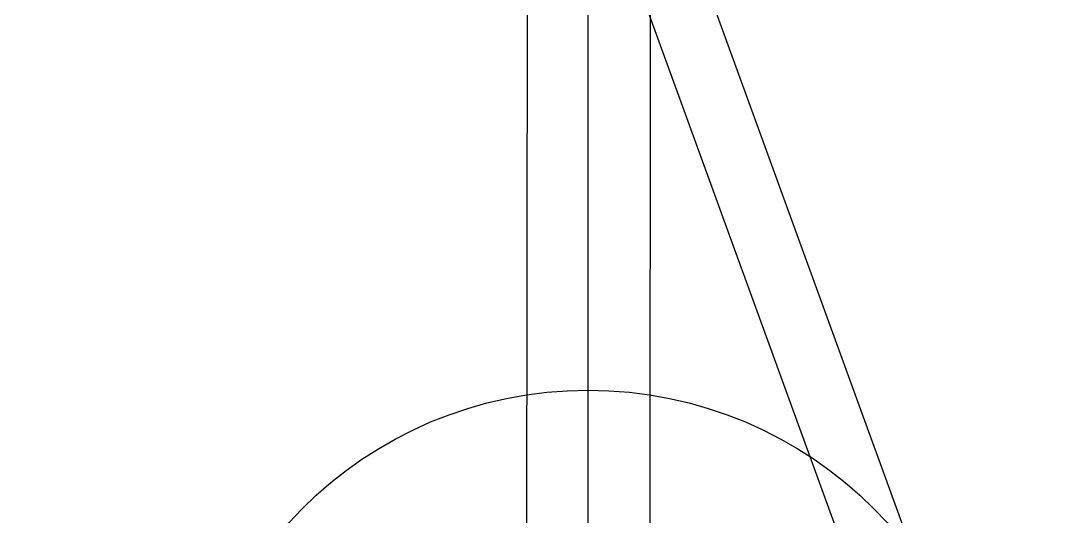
# Model space of a CAD drawing. Header units: inches. Extents: x -233729 to 737493, y -275239 to 196021.
# Drawn here: x 476935 to 478913, y 16579 to 17513 of the extents above; entities that cross this region are included whole.
import ezdxf

# ---------------------------------------------------------------- set-up
doc = ezdxf.new("R2010")
doc.units = ezdxf.units.IN
doc.header["$MEASUREMENT"] = 0
doc.layers.add('P_AX', color=7, linetype='Continuous')

# ---------------------------------------------------------------- blocks, each defined once
blk = doc.blocks.new('A$C48CB4C16')
at = {"color": 1}
blk.add_line((4100.6, 9006.1, 710.7), (4100.6, 805, 710.7), dxfattribs=at)
at = {"layer": 'P_AX', "color": 6, "linetype": 'Continuous'}
for p, q in [((4152, 2978.6, 710.7), (3383.8, 5089.2, 710.7)), ((3272.1, 5045.2, 710.7), (4039.2, 2937.6, 710.7)), ((3983.5, 3266.7, 710.7), (3984.4, 4686, 710.7)), ((4215.5, 3266.5, 710.7), (4216.4, 4685.8, 710.7))]:
    blk.add_line(p, q, dxfattribs=at)
at = {"layer": 'P_AX', "color": 6}
for radius in [4100.6, 761.8]:
    blk.add_circle((4100.6, 4905.5, 710.7), radius, dxfattribs=at)

msp = doc.modelspace()

# ---------------------------------------------------------------- block references
at = {"color": 1, "rotation": 180.0000000029513}
msp.add_blockref('A$C48CB4C16', (482103.53833, 20961.31664, -710.66459), dxfattribs=at)

doc.saveas('drawing.dxf')
